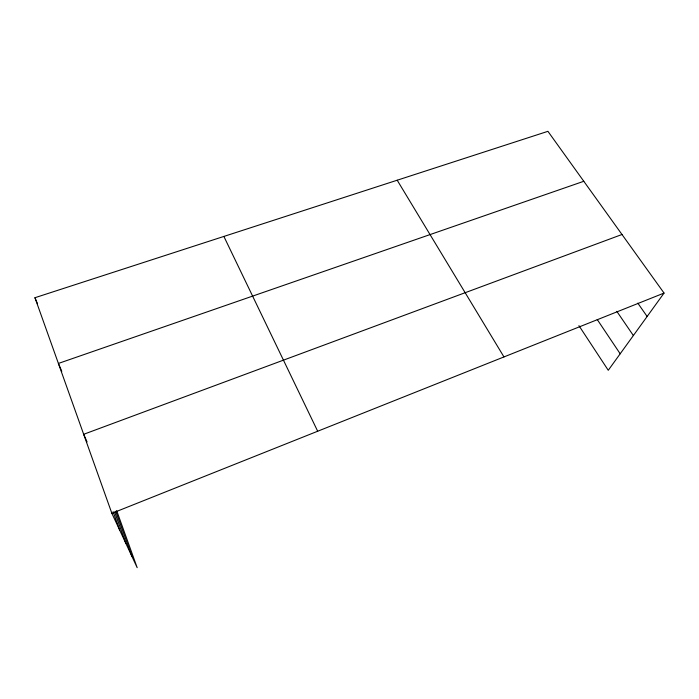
<?xml version="1.0" encoding="UTF-8"?>
<svg xmlns="http://www.w3.org/2000/svg" width="699" height="699" viewBox="0 0 699 699"><rect width="100%" height="100%" fill="white"/><g stroke="black" fill="none" stroke-linecap="round" stroke-linejoin="round"><path stroke-width="1.05" d="M116.646 510.576L137.179 567.675L111.866 513.328L34.95 297.713L547.92 131.325L664.05 293.073L608.261 370.287L578.929 325.647M111.866 513.328L664.05 293.073M621.996 234.497L83.679 434.297L87.069 441.925M583.796 181.286L58.401 363.445L61.8 371.318M637.811 303.139L647.134 316.481M616.833 311.361L633.364 335.537M597.226 319.504L620.188 353.79M397.198 180.22L503.962 356.927M223.881 236.437L317.678 431.231M34.95 297.713L37.475 303.681M115.719 511.284L131.893 556.317M114.68 512.096L125.969 543.595M113.098 511.694L119.695 530.13"/></g></svg>
